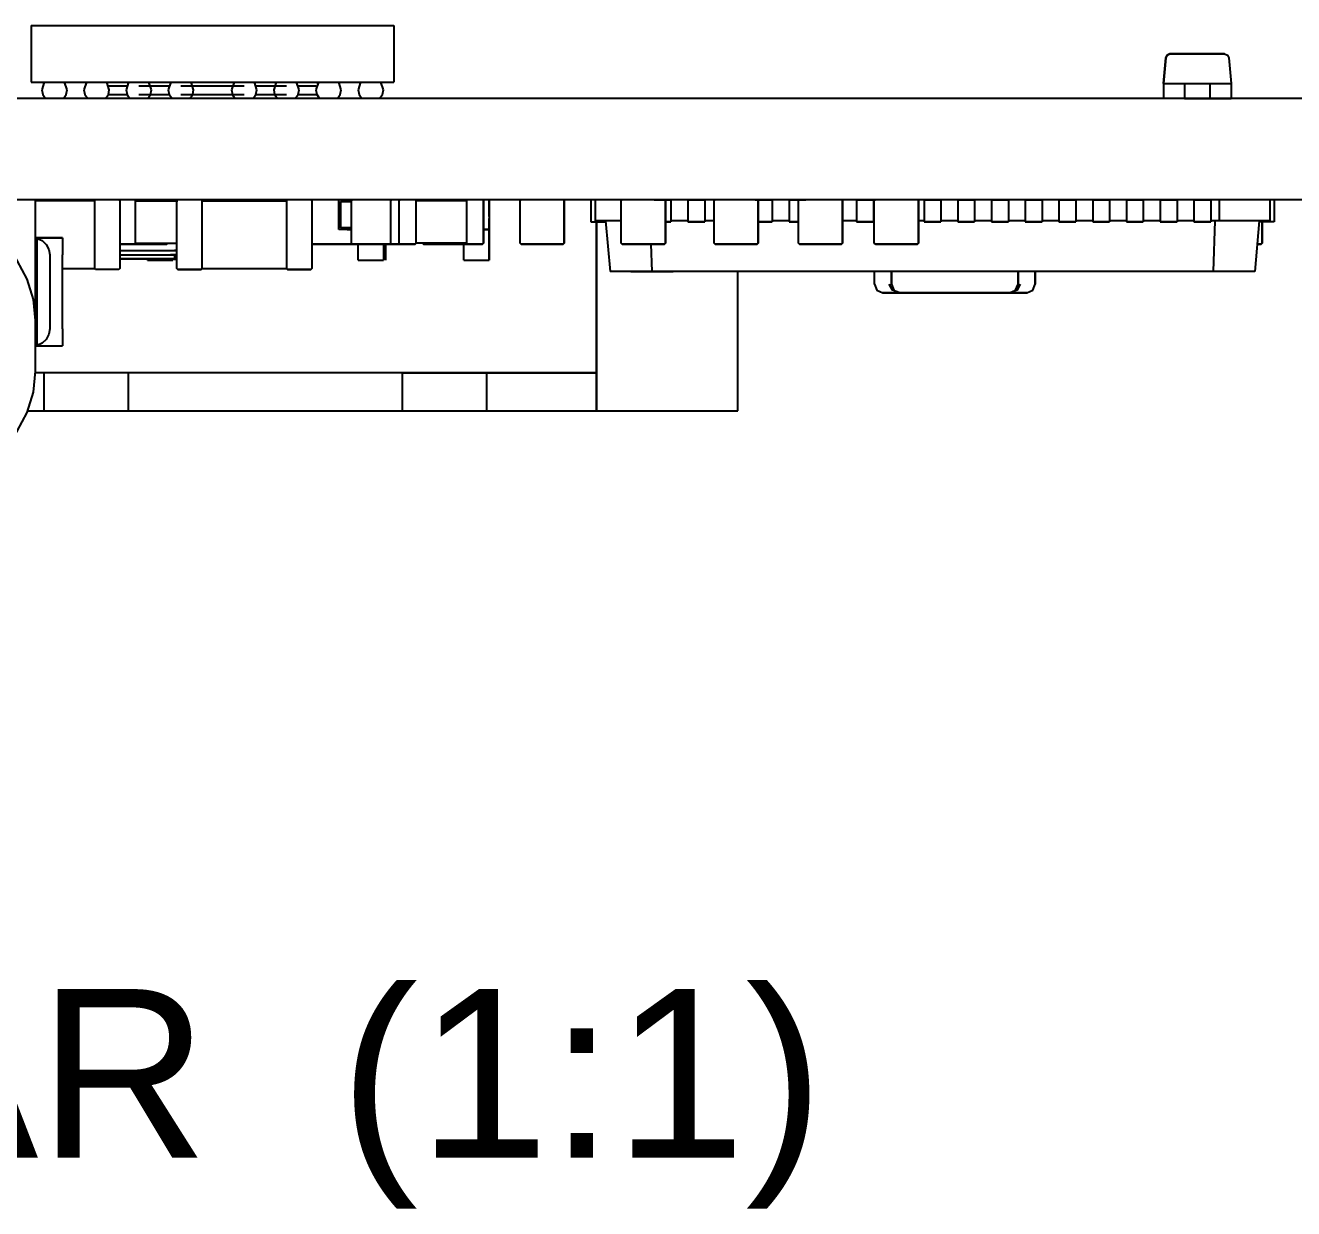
# Model space of a CAD drawing. Header units: millimetres. Extents: x -32 to 158, y -136 to 142.
# Drawn here: x 118.78 to 133.82, y -2.46 to 11.57 of the extents above; entities that cross this region are included whole.
import ezdxf

# ---------------------------------------------------------------- set-up
doc = ezdxf.new("R2010")
doc.units = ezdxf.units.MM
doc.layers.add('LABELS', color=7, linetype='Continuous')
doc.layers.add('VISIBLE', color=7, linetype='Continuous')
doc.styles.get("Standard").update_dxf_attribs({"font": 'arial.ttf'})

msp = doc.modelspace()

# ---------------------------------------------------------------- linework, layer by layer
at = {"layer": 'VISIBLE'}
for points in [[(118.85, 11.565), (118.85, 10.893)], [(118.85, 11.565), (123.15, 11.565)], [(123.15, 11.565), (123.15, 10.893)], [(132.275, 10.877), (132.302, 11.182)], [(132.302, 11.182), (132.275, 10.877)], [(132.302, 11.182), (132.318, 11.214), (132.351, 11.227)], [(132.351, 11.227), (132.318, 11.214), (132.302, 11.182)], [(132.351, 11.227), (132.999, 11.227)], [(132.999, 11.227), (132.351, 11.227)], [(132.999, 11.227), (133.032, 11.214), (133.048, 11.182)], [(133.048, 11.182), (133.075, 10.877)], [(118.85, 10.893), (123.15, 10.893)], [(119.005, 10.893), (118.975, 10.803)], [(119.005, 10.893), (118.975, 10.803)], [(119.005, 10.893), (118.975, 10.803)], [(119.005, 10.893), (118.975, 10.803)], [(119.005, 10.893), (118.975, 10.803)], [(119.005, 10.893), (118.975, 10.803)], [(119.005, 10.893), (118.975, 10.803)], [(119.005, 10.893), (118.975, 10.803)], [(119.005, 10.893), (118.975, 10.803)], [(119.005, 10.893), (118.975, 10.803)], [(119.005, 10.893), (118.975, 10.803)], [(119.005, 10.893), (118.975, 10.803)], [(119.275, 10.803), (119.245, 10.893)], [(119.505, 10.893), (119.475, 10.803)], [(119.505, 10.893), (119.475, 10.803)], [(119.505, 10.893), (119.475, 10.803)], [(119.775, 10.803), (119.745, 10.893)], [(119.98, 10.843), (119.77, 10.843)], [(120.005, 10.893), (119.975, 10.803)], [(120.48, 10.843), (120.125, 10.843)], [(120.275, 10.803), (120.245, 10.893)], [(120.505, 10.893), (120.475, 10.803)], [(121.375, 10.843), (120.625, 10.843)], [(120.775, 10.803), (120.745, 10.893)], [(121.255, 10.893), (121.225, 10.803)], [(121.525, 10.803), (121.495, 10.893)], [(121.875, 10.843), (121.52, 10.843)], [(121.755, 10.893), (121.725, 10.803)], [(122.025, 10.803), (121.995, 10.893)], [(122.23, 10.843), (122.02, 10.843)], [(122.255, 10.893), (122.225, 10.803)], [(122.255, 10.893), (122.225, 10.803)], [(122.245, 10.878), (122.245, 10.893)], [(122.255, 10.893), (122.245, 10.878)], [(122.525, 10.803), (122.495, 10.893)], [(122.755, 10.893), (122.725, 10.803)], [(122.755, 10.893), (122.725, 10.803)], [(122.755, 10.893), (122.725, 10.803)], [(122.755, 10.893), (122.725, 10.803)], [(122.755, 10.893), (122.725, 10.803)], [(122.755, 10.893), (122.725, 10.803)], [(122.755, 10.893), (122.725, 10.803)], [(122.755, 10.893), (122.725, 10.803)], [(122.755, 10.893), (122.725, 10.803)], [(122.755, 10.893), (122.725, 10.803)], [(122.755, 10.893), (122.725, 10.803)], [(122.755, 10.893), (122.725, 10.803)], [(123.025, 10.803), (122.995, 10.893)], [(132.275, 10.877), (132.275, 10.877)], [(132.275, 10.877), (132.425, 10.877)], [(132.275, 10.877), (132.275, 10.697)], [(132.425, 10.877), (132.525, 10.877)], [(132.525, 10.877), (132.525, 10.697)], [(132.525, 10.877), (132.529, 10.877), (132.54, 10.877), (132.558, 10.877), (132.582, 10.877), (132.61, 10.877), (132.642, 10.877), (132.675, 10.877), (132.708, 10.877), (132.74, 10.877), (132.769, 10.877), (132.792, 10.877), (132.81, 10.877), (132.821, 10.877), (132.825, 10.877)], [(132.825, 10.877), (132.925, 10.877)], [(132.825, 10.877), (132.825, 10.697)], [(132.925, 10.877), (133.075, 10.877)], [(133.075, 10.877), (133.075, 10.697)], [(137, 10.697), (105, 10.697)], [(118.975, 10.803), (118.986, 10.746), (119.019, 10.697)], [(118.975, 10.803), (118.986, 10.746), (119.019, 10.697)], [(118.975, 10.803), (118.986, 10.746), (119.019, 10.697)], [(118.975, 10.803), (118.986, 10.746), (119.019, 10.697)], [(118.975, 10.803), (118.986, 10.746), (119.019, 10.697)], [(118.975, 10.803), (118.986, 10.746), (119.019, 10.697)], [(118.975, 10.803), (118.986, 10.746), (119.019, 10.697)], [(118.975, 10.803), (118.986, 10.746), (119.019, 10.697)], [(118.975, 10.803), (118.986, 10.746), (119.019, 10.697)], [(118.975, 10.803), (118.986, 10.746), (119.019, 10.697)], [(118.975, 10.803), (118.986, 10.746), (119.019, 10.697)], [(118.975, 10.803), (118.986, 10.746), (119.019, 10.697)], [(119.231, 10.697), (119.264, 10.746), (119.275, 10.803)], [(119.475, 10.803), (119.486, 10.746), (119.519, 10.697)], [(119.475, 10.803), (119.486, 10.746), (119.519, 10.697)], [(119.475, 10.803), (119.486, 10.746), (119.519, 10.697)], [(119.731, 10.697), (119.764, 10.746), (119.775, 10.803)], [(119.988, 10.743), (119.762, 10.743)], [(119.975, 10.803), (119.986, 10.746), (120.019, 10.697)], [(119.988, 10.743), (120.019, 10.697)], [(120.488, 10.743), (120.125, 10.743)], [(120.231, 10.697), (120.264, 10.746), (120.275, 10.803)], [(120.475, 10.803), (120.486, 10.746), (120.519, 10.697)], [(120.488, 10.743), (120.519, 10.697)], [(121.375, 10.743), (120.625, 10.743)], [(120.731, 10.697), (120.764, 10.746), (120.775, 10.803)], [(121.225, 10.803), (121.236, 10.746), (121.269, 10.697)], [(121.238, 10.743), (121.269, 10.697)], [(121.481, 10.697), (121.514, 10.746), (121.525, 10.803)], [(121.875, 10.743), (121.512, 10.743)], [(121.725, 10.803), (121.736, 10.746), (121.769, 10.697)], [(121.738, 10.743), (121.769, 10.697)], [(121.981, 10.697), (122.014, 10.746), (122.025, 10.803)], [(122.238, 10.743), (122.012, 10.743)], [(122.225, 10.803), (122.236, 10.746), (122.269, 10.697)], [(122.225, 10.803), (122.236, 10.746), (122.269, 10.697)], [(122.238, 10.743), (122.269, 10.697)], [(122.481, 10.697), (122.514, 10.746), (122.525, 10.803)], [(122.725, 10.803), (122.736, 10.746), (122.769, 10.697)], [(122.725, 10.803), (122.736, 10.746), (122.769, 10.697)], [(122.725, 10.803), (122.736, 10.746), (122.769, 10.697)], [(122.725, 10.803), (122.736, 10.746), (122.769, 10.697)], [(122.725, 10.803), (122.736, 10.746), (122.769, 10.697)], [(122.725, 10.803), (122.736, 10.746), (122.769, 10.697)], [(122.725, 10.803), (122.736, 10.746), (122.769, 10.697)], [(122.725, 10.803), (122.736, 10.746), (122.769, 10.697)], [(122.725, 10.803), (122.736, 10.746), (122.769, 10.697)], [(122.725, 10.803), (122.736, 10.746), (122.769, 10.697)], [(122.725, 10.803), (122.736, 10.746), (122.769, 10.697)], [(122.725, 10.803), (122.736, 10.746), (122.769, 10.697)], [(122.981, 10.697), (123.014, 10.746), (123.025, 10.803)], [(132.525, 10.697), (132.529, 10.697), (132.54, 10.697), (132.558, 10.697), (132.582, 10.697), (132.61, 10.697), (132.642, 10.697), (132.675, 10.697), (132.708, 10.697), (132.74, 10.697), (132.769, 10.697), (132.792, 10.697), (132.81, 10.697), (132.821, 10.697), (132.825, 10.697)], [(132.825, 10.697), (132.925, 10.697)], [(132.925, 10.697), (133.025, 10.697)], [(133.025, 10.697), (133.075, 10.697)], [(137, 9.497), (105, 9.497)], [(118.9, 8.067), (118.9, 9.497)], [(119.6, 9.485), (118.9, 9.485)], [(119.046, 9.497), (119.058, 9.485)], [(119.181, 9.485), (119.169, 9.497)], [(119.169, 9.497), (119.181, 9.485)], [(119.278, 9.485), (119.278, 9.497)], [(119.3, 9.485), (119.3, 9.497)], [(119.6, 9.485), (119.612, 9.497)], [(119.6, 9.485), (119.6, 8.685)], [(119.9, 9.485), (119.888, 9.497)], [(119.888, 9.497), (119.9, 9.485)], [(119.9, 9.497), (119.894, 9.495)], [(119.9, 9.485), (119.9, 8.685)], [(119.9, 9.485), (119.9, 8.685)], [(120.088, 9.485), (120.076, 9.497)], [(120.088, 9.485), (120.587, 9.485)], [(120.088, 8.985), (120.088, 9.485)], [(120.458, 9.497), (120.47, 9.485)], [(120.528, 9.485), (120.528, 9.497)], [(120.55, 9.485), (120.55, 9.497)], [(120.587, 9.497), (120.575, 9.485)], [(120.575, 8.685), (120.575, 9.485)], [(120.875, 9.485), (120.863, 9.497)], [(120.875, 9.485), (121.875, 9.485)], [(120.875, 8.685), (120.875, 9.485)], [(121.046, 9.497), (121.046, 9.485)], [(121.275, 9.497), (121.287, 9.485)], [(121.4, 9.497), (121.412, 9.485)], [(121.412, 9.485), (121.4, 9.497)], [(121.4, 9.497), (121.412, 9.485)], [(121.412, 9.485), (121.4, 9.497)], [(121.4, 9.497), (121.412, 9.485)], [(121.412, 9.485), (121.4, 9.497)], [(121.43, 9.485), (121.442, 9.497)], [(121.546, 9.485), (121.546, 9.497)], [(121.796, 9.497), (121.796, 9.485)], [(121.887, 9.497), (121.875, 9.485)], [(121.887, 9.485), (121.875, 9.485)], [(121.875, 9.485), (121.875, 8.685)], [(122.175, 9.485), (122.163, 9.497)], [(122.175, 9.485), (122.175, 8.685)], [(122.496, 9.147), (122.496, 9.497)], [(122.516, 9.167), (122.516, 9.477)], [(122.516, 9.477), (122.646, 9.477)], [(122.646, 9.477), (122.516, 9.477)], [(122.516, 9.477), (122.516, 9.167)], [(122.646, 9.485), (122.658, 9.497)], [(122.646, 8.985), (122.646, 9.485)], [(123.124, 9.497), (123.112, 9.485)], [(123.112, 8.985), (123.112, 9.485)], [(123.224, 9.497), (123.212, 9.485)], [(123.212, 8.985), (123.212, 9.485)], [(123.4, 9.497), (123.412, 9.485)], [(123.412, 9.485), (123.4, 9.497)], [(123.4, 9.497), (123.412, 9.485)], [(123.412, 9.485), (123.4, 9.497)], [(123.4, 9.497), (123.412, 9.485)], [(123.412, 9.485), (123.4, 9.497)], [(124.012, 9.485), (123.412, 9.485)], [(123.412, 8.985), (123.412, 9.485)], [(123.5, 9.497), (123.496, 9.496)], [(123.496, 9.497), (123.496, 9.485)], [(123.546, 9.485), (123.558, 9.497)], [(123.924, 9.497), (123.912, 9.485)], [(124.024, 9.497), (124.012, 9.485)], [(124.012, 9.485), (124.012, 8.985)], [(124.212, 9.485), (124.2, 9.497)], [(124.2, 9.497), (124.212, 9.485)], [(124.212, 9.485), (124.2, 9.497)], [(124.2, 9.497), (124.212, 9.485)], [(124.212, 9.485), (124.2, 9.497)], [(124.2, 9.497), (124.212, 9.485)], [(124.212, 9.485), (124.212, 8.985)], [(124.212, 8.985), (124.212, 9.485)], [(124.212, 9.485), (124.212, 8.985)], [(124.212, 8.985), (124.212, 9.485)], [(124.212, 9.485), (124.212, 8.985)], [(124.212, 8.985), (124.212, 9.485)], [(124.278, 9.299), (124.278, 9.497)], [(124.278, 9.497), (124.278, 9.147)], [(124.646, 9.485), (124.658, 9.497)], [(124.646, 8.985), (124.646, 9.485)], [(125.158, 9.497), (125.17, 9.485)], [(125.17, 8.985), (125.17, 9.485)], [(125.17, 9.485), (125.17, 8.985)], [(125.17, 9.485), (125.17, 8.985)], [(125.17, 8.985), (125.17, 9.485)], [(125.485, 9.497), (125.485, 9.237)], [(125.535, 9.497), (125.535, 9.247)], [(125.846, 9.485), (125.858, 9.497)], [(125.846, 8.985), (125.846, 9.485)], [(126.235, 9.497), (126.435, 9.497)], [(126.358, 9.497), (126.37, 9.485)], [(126.37, 8.985), (126.37, 9.485)], [(126.37, 9.485), (126.37, 8.985)], [(126.37, 9.485), (126.37, 8.985)], [(126.37, 8.985), (126.37, 9.485)], [(126.435, 9.497), (126.435, 9.237)], [(126.635, 9.497), (126.835, 9.497)], [(126.635, 9.497), (126.635, 9.237)], [(126.835, 9.497), (126.835, 9.237)], [(126.946, 9.485), (126.958, 9.497)], [(126.946, 8.985), (126.946, 9.485)], [(127.435, 9.497), (127.635, 9.497)], [(127.458, 9.497), (127.47, 9.485)], [(127.47, 8.985), (127.47, 9.485)], [(127.47, 9.485), (127.47, 8.985)], [(127.47, 9.485), (127.47, 8.985)], [(127.47, 8.985), (127.47, 9.485)], [(127.635, 9.497), (127.635, 9.237)], [(127.835, 9.497), (128.035, 9.497)], [(127.835, 9.497), (127.835, 9.237)], [(127.946, 9.485), (127.958, 9.497)], [(127.946, 8.985), (127.946, 9.485)], [(128.458, 9.497), (128.47, 9.485)], [(128.47, 8.985), (128.47, 9.485)], [(128.47, 9.485), (128.47, 8.985)], [(128.47, 9.485), (128.47, 8.985)], [(128.47, 8.985), (128.47, 9.485)], [(128.635, 9.497), (128.835, 9.497)], [(128.635, 9.497), (128.635, 9.237)], [(128.835, 9.497), (128.835, 9.237)], [(128.846, 9.485), (128.858, 9.497)], [(128.846, 8.985), (128.846, 9.485)], [(129.358, 9.497), (129.37, 9.485)], [(129.37, 8.985), (129.37, 9.485)], [(129.37, 9.485), (129.37, 8.985)], [(129.37, 9.485), (129.37, 8.985)], [(129.37, 8.985), (129.37, 9.485)], [(129.435, 9.497), (129.635, 9.497)], [(129.435, 9.497), (129.435, 9.237)], [(129.635, 9.497), (129.635, 9.237)], [(129.835, 9.497), (130.035, 9.497)], [(129.835, 9.497), (129.835, 9.237)], [(130.035, 9.497), (130.035, 9.237)], [(130.235, 9.497), (130.435, 9.497)], [(130.235, 9.497), (130.235, 9.237)], [(130.435, 9.497), (130.435, 9.237)], [(130.635, 9.497), (130.835, 9.497)], [(130.635, 9.497), (130.635, 9.237)], [(130.835, 9.497), (130.835, 9.237)], [(131.035, 9.497), (131.235, 9.497)], [(131.035, 9.497), (131.035, 9.237)], [(131.235, 9.497), (131.235, 9.237)], [(131.435, 9.497), (131.635, 9.497)], [(131.435, 9.497), (131.435, 9.237)], [(131.635, 9.497), (131.635, 9.237)], [(131.835, 9.497), (132.035, 9.497)], [(131.835, 9.497), (131.835, 9.237)], [(132.035, 9.497), (132.035, 9.237)], [(132.235, 9.497), (132.435, 9.497)], [(132.235, 9.497), (132.235, 9.237)], [(132.435, 9.497), (132.435, 9.237)], [(132.635, 9.497), (132.835, 9.497)], [(132.635, 9.497), (132.635, 9.237)], [(132.835, 9.497), (132.835, 9.237)], [(132.935, 9.497), (132.935, 9.247)], [(133.535, 9.497), (133.535, 9.247)], [(133.535, 9.497), (133.535, 9.247)], [(133.535, 9.497), (133.535, 9.247)], [(133.535, 9.497), (133.535, 9.247)], [(133.535, 9.497), (133.535, 9.247)], [(133.535, 9.497), (133.535, 9.247)], [(133.535, 9.497), (133.535, 9.247)], [(133.535, 9.497), (133.535, 9.247)], [(133.535, 9.497), (133.535, 9.247)], [(133.535, 9.497), (133.535, 9.247)], [(133.535, 9.497), (133.535, 9.247)], [(133.535, 9.497), (133.535, 9.247)], [(133.535, 9.497), (133.535, 9.247)], [(133.535, 9.497), (133.535, 9.247)], [(133.535, 9.497), (133.535, 9.247)], [(133.535, 9.497), (133.535, 9.247)], [(133.535, 9.497), (133.535, 9.247)], [(133.535, 9.497), (133.535, 9.247)], [(133.585, 9.497), (133.585, 9.237)], [(133.585, 9.497), (133.585, 9.237)], [(133.585, 9.497), (133.585, 9.237)], [(133.585, 9.497), (133.585, 9.237)], [(133.585, 9.497), (133.585, 9.237)], [(133.585, 9.497), (133.585, 9.237)], [(133.585, 9.497), (133.585, 9.237)], [(133.585, 9.497), (133.585, 9.237)], [(133.585, 9.497), (133.585, 9.237)], [(133.585, 9.497), (133.585, 9.237)], [(133.585, 9.497), (133.585, 9.237)], [(133.585, 9.497), (133.585, 9.237)], [(133.585, 9.497), (133.585, 9.237)], [(133.585, 9.497), (133.585, 9.237)], [(133.585, 9.497), (133.585, 9.237)], [(133.585, 9.497), (133.585, 9.237)], [(133.585, 9.497), (133.585, 9.237)], [(118.9, 8.067), (118.875, 8.316), (118.802, 8.556), (118.684, 8.778), (118.525, 8.972), (118.331, 9.131), (118.11, 9.249), (117.87, 9.322), (117.62, 9.347)], [(124.278, 8.781), (124.278, 9.276)], [(125.485, 9.237), (125.661, 9.237)], [(125.485, 9.237), (125.485, 9.237)], [(125.485, 9.237), (125.661, 9.237)], [(125.485, 9.237), (125.485, 9.237)], [(125.485, 9.237), (125.661, 9.237)], [(125.485, 9.237), (125.485, 9.237)], [(125.485, 9.237), (125.661, 9.237)], [(125.485, 9.237), (125.661, 9.237)], [(125.485, 9.237), (125.661, 9.237)], [(125.485, 9.237), (125.661, 9.237)], [(125.485, 9.237), (125.661, 9.237)], [(125.485, 9.237), (125.661, 9.237)], [(125.485, 9.237), (125.661, 9.237)], [(125.485, 9.237), (125.661, 9.237)], [(125.485, 9.237), (125.661, 9.237)], [(125.485, 9.237), (125.661, 9.237)], [(125.485, 9.237), (125.661, 9.237)], [(125.485, 9.237), (125.661, 9.237)], [(125.485, 9.237), (125.661, 9.237)], [(125.485, 9.237), (125.661, 9.237)], [(125.535, 9.247), (125.66, 9.247)], [(125.846, 9.247), (125.535, 9.247)], [(125.553, 9.247), (125.553, 9.247)], [(125.553, 9.237), (125.553, 6.997)], [(125.553, 7.447), (125.553, 9.237)], [(125.846, 9.247), (125.66, 9.247)], [(125.66, 9.247), (125.713, 8.647)], [(126.37, 9.237), (126.435, 9.237)], [(126.435, 9.237), (126.37, 9.237)], [(126.435, 9.237), (126.435, 9.247)], [(126.635, 9.247), (126.435, 9.247)], [(126.635, 9.247), (126.435, 9.247)], [(126.635, 9.237), (126.835, 9.237)], [(126.835, 9.237), (126.635, 9.237)], [(126.835, 9.237), (126.835, 9.247)], [(126.946, 9.247), (126.835, 9.247)], [(126.946, 9.247), (126.835, 9.247)], [(127.47, 9.237), (127.635, 9.237)], [(127.635, 9.237), (127.47, 9.237)], [(127.635, 9.237), (127.635, 9.247)], [(127.835, 9.247), (127.635, 9.247)], [(127.835, 9.247), (127.635, 9.247)], [(127.835, 9.237), (127.946, 9.237)], [(127.946, 9.237), (127.835, 9.237)], [(128.635, 9.247), (128.47, 9.247)], [(128.635, 9.247), (128.47, 9.247)], [(128.635, 9.237), (128.835, 9.237)], [(128.835, 9.237), (128.635, 9.237)], [(128.835, 9.237), (128.835, 9.247)], [(128.846, 9.247), (128.835, 9.247)], [(128.846, 9.247), (128.835, 9.247)], [(129.435, 9.247), (129.37, 9.247)], [(129.435, 9.247), (129.37, 9.247)], [(129.435, 9.237), (129.635, 9.237)], [(129.635, 9.237), (129.435, 9.237)], [(129.635, 9.237), (129.635, 9.247)], [(129.835, 9.247), (129.635, 9.247)], [(129.835, 9.247), (129.635, 9.247)], [(129.835, 9.237), (130.035, 9.237)], [(130.035, 9.237), (129.835, 9.237)], [(130.035, 9.237), (130.035, 9.247)], [(130.235, 9.247), (130.035, 9.247)], [(130.235, 9.247), (130.035, 9.247)], [(130.235, 9.237), (130.435, 9.237)], [(130.435, 9.237), (130.235, 9.237)], [(130.435, 9.237), (130.435, 9.247)], [(130.635, 9.247), (130.435, 9.247)], [(130.635, 9.247), (130.435, 9.247)], [(130.635, 9.237), (130.835, 9.237)], [(130.835, 9.237), (130.635, 9.237)], [(130.835, 9.237), (130.835, 9.247)], [(131.035, 9.247), (130.835, 9.247)], [(131.035, 9.247), (130.835, 9.247)], [(131.035, 9.237), (131.235, 9.237)], [(131.235, 9.237), (131.035, 9.237)], [(131.235, 9.237), (131.235, 9.247)], [(131.435, 9.247), (131.235, 9.247)], [(131.435, 9.247), (131.235, 9.247)], [(131.435, 9.237), (131.635, 9.237)], [(131.635, 9.237), (131.435, 9.237)], [(131.635, 9.237), (131.635, 9.247)], [(131.835, 9.247), (131.635, 9.247)], [(131.835, 9.247), (131.635, 9.247)], [(131.835, 9.237), (132.035, 9.237)], [(132.035, 9.237), (131.835, 9.237)], [(132.035, 9.237), (132.035, 9.247)], [(132.235, 9.247), (132.035, 9.247)], [(132.235, 9.247), (132.035, 9.247)], [(132.235, 9.237), (132.435, 9.237)], [(132.435, 9.237), (132.235, 9.237)], [(132.435, 9.237), (132.435, 9.247)], [(132.635, 9.247), (132.435, 9.247)], [(132.635, 9.247), (132.435, 9.247)], [(132.635, 9.237), (132.835, 9.237)], [(132.835, 9.237), (132.635, 9.237)], [(132.835, 9.237), (132.835, 9.247)], [(132.935, 9.247), (132.835, 9.247)], [(132.883, 9.247), (132.835, 9.247)], [(132.883, 9.247), (132.862, 8.647)], [(133.41, 9.247), (132.883, 9.247)], [(133.535, 9.247), (132.935, 9.247)], [(133.41, 9.247), (133.358, 8.647)], [(133.41, 9.247), (133.409, 9.237)], [(133.585, 9.237), (133.409, 9.237)], [(133.585, 9.237), (133.409, 9.237)], [(133.585, 9.237), (133.409, 9.237)], [(133.585, 9.237), (133.409, 9.237)], [(133.585, 9.237), (133.409, 9.237)], [(133.585, 9.237), (133.409, 9.237)], [(133.409, 9.237), (133.409, 9.237)], [(133.585, 9.237), (133.409, 9.237)], [(133.409, 9.237), (133.409, 9.237)], [(133.585, 9.237), (133.409, 9.237)], [(133.409, 9.237), (133.409, 9.237)], [(133.585, 9.237), (133.409, 9.237)], [(133.409, 9.237), (133.409, 9.237)], [(133.585, 9.237), (133.409, 9.237)], [(133.585, 9.237), (133.409, 9.237)], [(133.585, 9.237), (133.409, 9.237)], [(133.585, 9.237), (133.409, 9.237)], [(133.585, 9.237), (133.409, 9.237)], [(133.585, 9.237), (133.409, 9.237)], [(133.585, 9.237), (133.409, 9.237)], [(133.409, 9.237), (133.409, 9.237)], [(133.585, 9.237), (133.409, 9.237)], [(133.535, 9.247), (133.41, 9.247)], [(133.445, 8.985), (133.445, 9.237)], [(133.445, 9.237), (133.445, 8.985)], [(133.445, 9.237), (133.445, 8.985)], [(133.445, 8.985), (133.445, 9.237)], [(118.92, 9.047), (118.9, 9.047)], [(118.92, 9.047), (118.92, 9.047), (118.92, 9.046), (118.92, 9.046), (118.92, 9.046), (118.92, 9.046), (118.92, 9.045), (118.92, 9.045), (118.92, 9.045), (118.92, 9.044), (118.92, 9.043), (118.92, 9.043), (118.92, 9.042), (118.92, 9.041), (118.92, 9.04)], [(119.22, 9.047), (119.199, 9.047), (119.137, 9.047), (119.041, 9.047), (118.92, 9.047)], [(118.92, 9.047), (119.22, 9.047)], [(118.92, 7.773), (118.92, 9.04)], [(118.92, 9.04), (118.978, 9.015), (119.028, 8.969), (119.06, 8.91), (119.07, 8.847)], [(119.22, 9.047), (119.22, 9.045), (119.22, 9.042), (119.22, 9.035), (119.22, 9.027), (119.22, 9.016), (119.22, 9.003), (119.22, 8.988), (119.22, 8.971), (119.22, 8.953), (119.22, 8.933), (119.22, 8.913), (119.22, 8.891), (119.22, 8.869), (119.22, 8.847)], [(122.596, 9.147), (122.496, 9.147)], [(122.646, 9.167), (122.516, 9.167)], [(122.516, 9.167), (122.596, 9.167)], [(122.596, 9.167), (122.646, 9.167)], [(122.596, 9.167), (122.596, 9.147)], [(122.596, 9.167), (122.596, 9.147)], [(122.596, 9.147), (122.646, 9.147)], [(124.212, 9.147), (124.278, 9.147)], [(124.278, 9.147), (124.212, 9.147)], [(124.278, 9.147), (124.278, 9.122), (124.278, 9.051)], [(124.278, 9.051), (124.278, 8.781)], [(119.9, 8.973), (120.076, 8.973)], [(120.076, 8.973), (119.9, 8.973)], [(119.9, 8.973), (120.076, 8.973)], [(120.076, 8.973), (119.9, 8.973)], [(119.9, 8.897), (120.575, 8.897)], [(119.9, 8.897), (120.55, 8.897)], [(119.958, 8.973), (120.458, 8.973)], [(119.958, 8.973), (119.958, 8.973)], [(119.958, 8.973), (119.958, 8.973)], [(120.458, 8.973), (119.958, 8.973)], [(120.076, 8.973), (120.088, 8.985)], [(120.088, 8.985), (120.076, 8.973)], [(120.076, 8.973), (120.088, 8.985)], [(120.088, 8.985), (120.076, 8.973)], [(120.458, 8.973), (120.076, 8.973)], [(120.076, 8.973), (120.458, 8.973)], [(120.088, 8.985), (120.575, 8.985)], [(120.458, 8.973), (120.47, 8.985)], [(120.458, 8.973), (120.47, 8.985)], [(120.47, 8.985), (120.458, 8.973)], [(120.47, 8.985), (120.458, 8.973)], [(120.575, 8.897), (120.55, 8.897)], [(120.55, 8.897), (120.575, 8.897)], [(122.2, 8.973), (122.175, 8.973)], [(122.175, 8.973), (122.2, 8.973)], [(122.2, 8.973), (122.175, 8.973)], [(122.175, 8.973), (122.2, 8.973)], [(122.175, 8.973), (122.658, 8.973)], [(122.658, 8.973), (122.175, 8.973)], [(122.658, 8.973), (122.175, 8.973)], [(122.175, 8.973), (122.658, 8.973)], [(122.2, 8.973), (122.175, 8.973)], [(122.175, 8.973), (122.2, 8.973)], [(122.646, 8.985), (122.658, 8.973)], [(122.646, 8.985), (122.658, 8.973)], [(122.658, 8.973), (122.646, 8.985)], [(122.658, 8.973), (122.646, 8.985)], [(122.658, 8.973), (123.158, 8.973)], [(123.158, 8.973), (122.658, 8.973)], [(123.158, 8.973), (122.658, 8.973)], [(122.658, 8.973), (123.158, 8.973)], [(122.7, 8.973), (122.7, 8.973)], [(122.7, 8.973), (122.876, 8.973)], [(122.728, 8.781), (122.728, 8.973)], [(122.876, 8.973), (122.876, 8.973)], [(123.028, 8.973), (123.028, 8.781)], [(123.05, 8.973), (123.05, 8.781)], [(123.112, 8.985), (123.124, 8.973)], [(123.3, 8.973), (123.124, 8.973)], [(123.124, 8.973), (123.3, 8.973)], [(123.158, 8.973), (123.158, 8.973)], [(123.158, 8.973), (123.158, 8.973)], [(123.212, 8.985), (123.224, 8.973)], [(123.4, 8.973), (123.224, 8.973)], [(123.224, 8.973), (123.4, 8.973)], [(123.4, 8.973), (123.224, 8.973)], [(123.224, 8.973), (123.4, 8.973)], [(123.4, 8.973), (123.224, 8.973)], [(123.224, 8.973), (123.4, 8.973)], [(123.3, 8.973), (123.3, 8.973)], [(123.412, 8.985), (123.4, 8.973)], [(123.4, 8.973), (123.412, 8.985)], [(123.412, 8.985), (123.4, 8.973)], [(123.4, 8.973), (123.412, 8.985)], [(123.412, 8.985), (123.4, 8.973)], [(123.4, 8.973), (123.412, 8.985)], [(124.012, 8.985), (123.412, 8.985)], [(123.488, 8.985), (123.5, 8.973)], [(123.5, 8.973), (123.488, 8.985)], [(123.5, 8.973), (123.676, 8.973)], [(123.676, 8.973), (123.5, 8.973)], [(123.546, 8.985), (123.558, 8.973)], [(123.546, 8.985), (123.558, 8.973)], [(123.558, 8.973), (123.546, 8.985)], [(123.558, 8.973), (123.546, 8.985)], [(123.558, 8.973), (124.058, 8.973)], [(124.058, 8.973), (123.558, 8.973)], [(123.924, 8.973), (123.558, 8.973)], [(123.558, 8.973), (123.924, 8.973)], [(123.676, 8.973), (123.676, 8.973)], [(123.924, 8.973), (123.912, 8.985)], [(124.1, 8.973), (123.924, 8.973)], [(123.924, 8.973), (124.1, 8.973)], [(123.978, 8.781), (123.978, 8.973)], [(124.024, 8.973), (124.012, 8.985)], [(124.2, 8.973), (124.024, 8.973)], [(124.024, 8.973), (124.2, 8.973)], [(124.2, 8.973), (124.024, 8.973)], [(124.024, 8.973), (124.2, 8.973)], [(124.2, 8.973), (124.024, 8.973)], [(124.024, 8.973), (124.2, 8.973)], [(124.058, 8.973), (124.058, 8.973)], [(124.058, 8.973), (124.058, 8.973)], [(124.1, 8.973), (124.1, 8.973)], [(124.212, 8.985), (124.2, 8.973)], [(124.2, 8.973), (124.212, 8.985)], [(124.212, 8.985), (124.2, 8.973)], [(124.2, 8.973), (124.212, 8.985)], [(124.212, 8.985), (124.2, 8.973)], [(124.2, 8.973), (124.212, 8.985)], [(124.646, 8.985), (124.658, 8.973)], [(124.646, 8.985), (124.658, 8.973)], [(124.658, 8.973), (124.646, 8.985)], [(124.658, 8.973), (124.646, 8.985)], [(124.658, 8.973), (125.158, 8.973)], [(125.158, 8.973), (124.658, 8.973)], [(125.158, 8.973), (124.658, 8.973)], [(124.658, 8.973), (125.158, 8.973)], [(125.158, 8.973), (125.17, 8.985)], [(125.158, 8.973), (125.17, 8.985)], [(125.17, 8.985), (125.158, 8.973)], [(125.17, 8.985), (125.158, 8.973)], [(125.846, 8.985), (125.858, 8.973)], [(125.846, 8.985), (125.858, 8.973)], [(125.858, 8.973), (125.846, 8.985)], [(125.858, 8.973), (125.846, 8.985)], [(125.858, 8.973), (126.358, 8.973)], [(126.358, 8.973), (125.858, 8.973)], [(126.358, 8.973), (125.858, 8.973)], [(125.858, 8.973), (126.358, 8.973)], [(126.197, 8.973), (126.209, 8.647)], [(126.358, 8.973), (126.37, 8.985)], [(126.358, 8.973), (126.37, 8.985)], [(126.37, 8.985), (126.358, 8.973)], [(126.37, 8.985), (126.358, 8.973)], [(126.946, 8.985), (126.958, 8.973)], [(126.946, 8.985), (126.958, 8.973)], [(126.958, 8.973), (126.946, 8.985)], [(126.958, 8.973), (126.946, 8.985)], [(126.958, 8.973), (127.458, 8.973)], [(127.458, 8.973), (126.958, 8.973)], [(127.458, 8.973), (126.958, 8.973)], [(126.958, 8.973), (127.458, 8.973)], [(127.458, 8.973), (127.47, 8.985)], [(127.458, 8.973), (127.47, 8.985)], [(127.47, 8.985), (127.458, 8.973)], [(127.47, 8.985), (127.458, 8.973)], [(127.946, 8.985), (127.958, 8.973)], [(127.946, 8.985), (127.958, 8.973)], [(127.958, 8.973), (127.946, 8.985)], [(127.958, 8.973), (127.946, 8.985)], [(127.958, 8.973), (128.458, 8.973)], [(128.458, 8.973), (127.958, 8.973)], [(128.458, 8.973), (127.958, 8.973)], [(127.958, 8.973), (128.458, 8.973)], [(128.458, 8.973), (128.47, 8.985)], [(128.458, 8.973), (128.47, 8.985)], [(128.47, 8.985), (128.458, 8.973)], [(128.47, 8.985), (128.458, 8.973)], [(128.846, 8.985), (128.858, 8.973)], [(128.846, 8.985), (128.858, 8.973)], [(128.858, 8.973), (128.846, 8.985)], [(128.858, 8.973), (128.846, 8.985)], [(128.858, 8.973), (129.358, 8.973)], [(129.358, 8.973), (128.858, 8.973)], [(129.358, 8.973), (128.858, 8.973)], [(128.858, 8.973), (129.358, 8.973)], [(129.358, 8.973), (129.37, 8.985)], [(129.358, 8.973), (129.37, 8.985)], [(129.37, 8.985), (129.358, 8.973)], [(129.37, 8.985), (129.358, 8.973)], [(133.386, 8.973), (133.433, 8.973)], [(133.433, 8.973), (133.386, 8.973)], [(133.433, 8.973), (133.386, 8.973)], [(133.386, 8.973), (133.433, 8.973)], [(133.433, 8.973), (133.445, 8.985)], [(133.433, 8.973), (133.445, 8.985)], [(133.445, 8.985), (133.433, 8.973)], [(133.445, 8.985), (133.433, 8.973)], [(119.07, 8.847), (119.07, 7.967)], [(119.22, 7.967), (119.22, 8.847)], [(119.9, 8.847), (120.55, 8.847)], [(119.9, 8.847), (120.5, 8.847)], [(120.5, 8.797), (119.9, 8.797)], [(119.9, 8.797), (120.5, 8.797)], [(120.228, 8.781), (120.228, 8.797)], [(120.228, 8.781), (120.528, 8.781)], [(120.55, 8.847), (120.535, 8.847), (120.5, 8.847)], [(120.5, 8.847), (120.535, 8.847), (120.55, 8.847)], [(120.55, 8.797), (120.535, 8.797), (120.5, 8.797)], [(120.5, 8.797), (120.535, 8.797), (120.55, 8.797)], [(120.528, 8.797), (120.528, 8.781)], [(120.575, 8.847), (120.55, 8.847)], [(120.55, 8.847), (120.575, 8.847)], [(120.55, 8.847), (120.55, 8.847)], [(120.55, 8.847), (120.55, 8.797)], [(120.55, 8.847), (120.55, 8.797)], [(120.55, 8.797), (120.55, 8.781)], [(120.55, 8.797), (120.55, 8.797)], [(122.728, 8.781), (123.028, 8.781)], [(123.978, 8.781), (124.278, 8.781)], [(118.92, 8.607), (118.9, 8.607)], [(119.22, 8.685), (119.6, 8.685)], [(119.612, 8.673), (119.6, 8.685)], [(119.888, 8.673), (119.612, 8.673)], [(119.888, 8.673), (119.612, 8.673)], [(119.9, 8.685), (119.888, 8.673)], [(119.9, 8.685), (119.888, 8.673)], [(120.575, 8.685), (120.587, 8.673)], [(120.587, 8.673), (120.575, 8.685)], [(120.587, 8.673), (120.863, 8.673)], [(120.863, 8.673), (120.587, 8.673)], [(120.863, 8.673), (120.875, 8.685)], [(120.875, 8.685), (120.863, 8.673)], [(120.875, 8.685), (121.875, 8.685)], [(121.875, 8.685), (121.887, 8.673)], [(121.887, 8.673), (121.875, 8.685)], [(121.887, 8.673), (122.163, 8.673)], [(122.163, 8.673), (121.887, 8.673)], [(122.175, 8.685), (122.163, 8.673)], [(122.163, 8.673), (122.175, 8.685)], [(126.209, 8.647), (125.713, 8.647)], [(126.459, 8.647), (125.959, 8.647)], [(125.959, 8.647), (126.459, 8.647)], [(132.862, 8.647), (126.209, 8.647)], [(127.228, 6.997), (127.228, 8.647)], [(128.847, 8.497), (128.847, 8.647)], [(129.05, 8.647), (129.05, 8.497)], [(129.05, 8.497), (129.05, 8.647)], [(129.05, 8.497), (129.05, 8.647)], [(129.05, 8.647), (129.05, 8.497)], [(129.05, 8.647), (129.05, 8.647)], [(130.55, 8.497), (130.55, 8.647)], [(130.55, 8.647), (130.55, 8.497)], [(130.55, 8.647), (130.55, 8.497)], [(130.55, 8.497), (130.55, 8.647)], [(130.753, 8.497), (130.753, 8.647)], [(130.753, 8.647), (130.753, 8.497)], [(133.358, 8.647), (132.862, 8.647)], [(128.847, 8.497), (128.876, 8.426), (128.947, 8.397)], [(128.847, 8.497), (128.876, 8.426), (128.947, 8.397)], [(129.15, 8.397), (129.061, 8.426), (129.023, 8.497)], [(129.051, 8.483), (129.05, 8.497)], [(129.05, 8.497), (129.079, 8.426)], [(129.05, 8.497), (129.079, 8.426), (129.15, 8.397)], [(129.079, 8.426), (129.145, 8.397)], [(129.079, 8.426), (129.079, 8.426)], [(129.08, 8.425), (129.08, 8.425)], [(130.45, 8.397), (130.521, 8.426), (130.55, 8.497)], [(130.577, 8.497), (130.54, 8.426), (130.451, 8.397)], [(130.455, 8.397), (130.521, 8.426)], [(130.521, 8.426), (130.52, 8.425)], [(130.52, 8.426), (130.521, 8.426)], [(130.521, 8.426), (130.55, 8.497)], [(130.55, 8.497), (130.55, 8.497)], [(130.653, 8.397), (130.724, 8.426), (130.753, 8.497)], [(130.653, 8.397), (130.724, 8.426), (130.753, 8.497)], [(128.947, 8.397), (129.15, 8.397)], [(129.15, 8.397), (128.947, 8.397)], [(129.145, 8.397), (129.15, 8.397)], [(129.149, 8.397), (129.149, 8.397)], [(129.149, 8.397), (129.15, 8.397), (129.15, 8.397)], [(129.15, 8.397), (129.15, 8.397)], [(129.15, 8.397), (129.15, 8.397)], [(129.15, 8.397), (129.15, 8.397)], [(129.15, 8.397), (130.45, 8.397)], [(130.45, 8.397), (129.15, 8.397)], [(130.45, 8.397), (130.45, 8.397)], [(130.45, 8.397), (130.653, 8.397)], [(130.45, 8.397), (130.45, 8.397)], [(130.45, 8.397), (130.455, 8.397)], [(130.451, 8.397), (130.45, 8.397)], [(130.653, 8.397), (130.45, 8.397)], [(130.45, 8.397), (130.45, 8.397)], [(130.451, 8.397), (130.45, 8.397), (130.45, 8.397), (130.45, 8.397)], [(118.92, 8.207), (118.9, 8.207)], [(118.9, 7.467), (118.9, 8.067)], [(119.07, 7.967), (119.06, 7.904), (119.028, 7.844), (118.978, 7.799), (118.92, 7.773)], [(119.22, 7.967), (119.22, 7.944), (119.22, 7.922), (119.22, 7.901), (119.22, 7.88), (119.22, 7.86), (119.22, 7.842), (119.22, 7.825), (119.22, 7.81), (119.22, 7.797), (119.22, 7.786), (119.22, 7.778), (119.22, 7.772), (119.22, 7.768), (119.22, 7.767)], [(118.9, 7.767), (118.92, 7.767)], [(118.9, 7.767), (119.029, 7.767), (119.131, 7.767), (119.197, 7.767), (119.22, 7.767)], [(118.92, 7.773), (118.92, 7.772), (118.92, 7.771), (118.92, 7.771), (118.92, 7.77), (118.92, 7.769), (118.92, 7.769), (118.92, 7.768), (118.92, 7.768), (118.92, 7.767), (118.92, 7.767), (118.92, 7.767), (118.92, 7.767), (118.92, 7.767), (118.92, 7.767)], [(118.92, 7.767), (119.22, 7.767)], [(117.62, 6.187), (117.87, 6.211), (118.11, 6.284), (118.331, 6.402), (118.525, 6.561), (118.684, 6.755), (118.802, 6.977), (118.875, 7.217), (118.9, 7.467)], [(118.9, 7.467), (118.9, 7.467), (118.9, 7.467), (118.9, 7.467), (118.9, 7.467), (118.9, 7.467), (118.9, 7.467), (118.9, 7.467), (118.9, 7.467), (118.9, 7.467), (118.9, 7.467), (118.9, 7.467), (118.9, 7.467), (118.9, 7.467), (118.9, 7.467)], [(125.553, 7.447), (118.9, 7.447)], [(119.003, 7.447), (118.9, 7.447)], [(120.003, 7.447), (119.003, 7.447)], [(119.003, 6.997), (119.003, 7.447)], [(123.253, 7.447), (120.003, 7.447)], [(120.003, 6.997), (120.003, 7.447)], [(123.253, 7.447), (124.253, 7.447)], [(123.253, 6.997), (123.253, 7.447)], [(124.253, 7.447), (125.553, 7.447)], [(124.253, 6.997), (124.253, 7.447)], [(125.553, 6.997), (125.553, 7.447)], [(118.811, 6.997), (119.003, 6.997)], [(119.003, 6.997), (120.003, 6.997)], [(119.003, 6.997), (120.003, 6.997)], [(120.003, 6.997), (123.253, 6.997)], [(122.025, 6.997), (123.025, 6.997)], [(123.253, 6.997), (124.253, 6.997)], [(123.253, 6.997), (124.253, 6.997)], [(124.253, 6.997), (125.553, 6.997)], [(124.325, 6.997), (125.553, 6.997)], [(125.553, 6.997), (127.228, 6.997)]]:
    msp.add_lwpolyline(points, dxfattribs=at)

# ---------------------------------------------------------------- texts
at = {"layer": 'LABELS'}
msp.add_text('REAR  (1:1)', height=2, dxfattribs=at).set_placement((113.191, -1.856))

doc.saveas('drawing.dxf')
